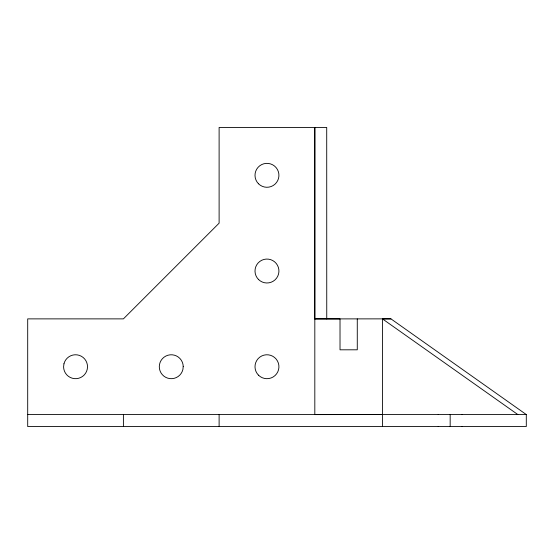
<?xml version="1.0" encoding="UTF-8"?>
<svg xmlns="http://www.w3.org/2000/svg" width="554" height="554" viewBox="0 0 554 554"><rect width="100%" height="100%" fill="white"/><g stroke="black" fill="none" stroke-linecap="round" stroke-linejoin="round"><path stroke-width="0.83" d="M390.937 318.862L314.79 318.91L314.817 127.462L314.817 414.614L382.489 414.565L382.461 318.889L390.937 318.862L526.3 414.558L526.3 426.518L27.7 426.545L27.7 318.875L123.403 318.875L219.114 223.165L219.114 127.462L314.817 127.462M314.817 318.903L340.017 318.903L340.024 349.816L357.282 349.809L357.275 318.903M314.762 127.462L326.715 127.455L326.749 318.903M27.7 414.579L526.3 414.558M438.2 414.565L438.609 414.565M461.724 414.565L462.126 414.565M438.2 426.532L438.609 426.532M382.461 318.889L517.838 414.558M450.167 414.572L450.167 426.532M382.489 414.572L382.489 426.538M219.114 414.579L219.114 426.545M123.403 414.579L123.403 426.545M183.215 366.339L182.91 369.442A11.966 11.966 0 0 1 163.873 376.138A11.966 11.966 0 0 1 165.854 356.056A11.966 11.966 0 0 1 183.215 366.339M63.952 363.791L63.592 366.893A11.966 11.966 0 0 0 80.759 377.496A11.966 11.966 0 0 0 83.114 357.455A11.966 11.966 0 0 0 63.952 363.791M462.133 426.525L461.724 426.525L462.133 426.525M258.503 183.776A11.966 11.966 0 0 0 278.524 178.409A11.966 11.966 0 0 0 263.87 163.762A11.966 11.966 0 0 0 258.503 183.776M258.503 375.183A11.966 11.966 0 0 0 278.524 369.823A11.966 11.966 0 0 0 263.87 355.169A11.966 11.966 0 0 0 258.503 375.183M258.503 279.479A11.966 11.966 0 0 0 278.524 274.119A11.966 11.966 0 0 0 263.87 259.466A11.966 11.966 0 0 0 258.503 279.479"/></g></svg>
